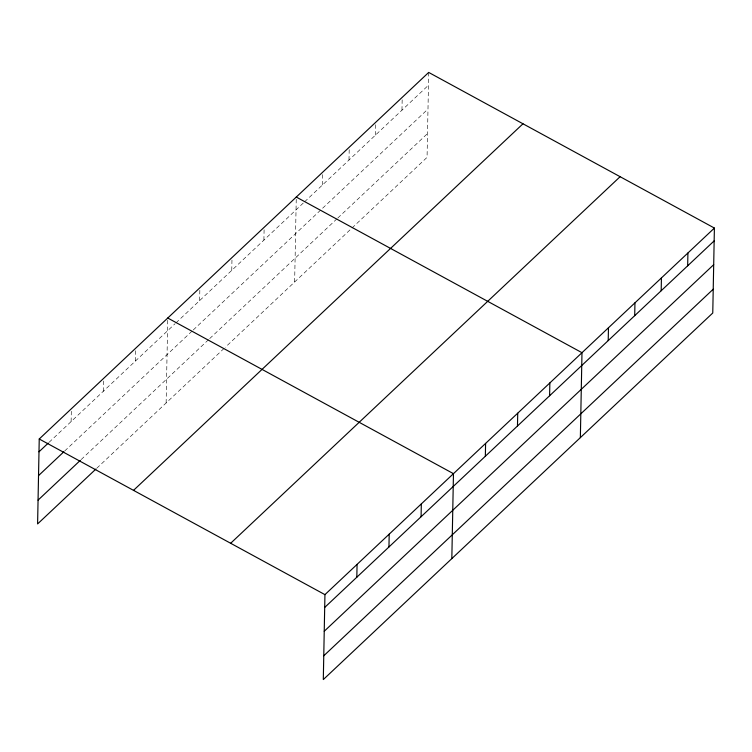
<?xml version="1.0" encoding="UTF-8"?>
<svg xmlns="http://www.w3.org/2000/svg" width="752" height="752" viewBox="0 0 752 752"><rect width="100%" height="100%" fill="white"/><g stroke="black" fill="none" stroke-linecap="round" stroke-linejoin="round"><path stroke-width="0.56" stroke-dasharray="3.76 2.82" d="M71.111 421.581L71.337 409.925M103.25 391.331L103.494 378.51M135.379 361.092L135.623 348.27M166.126 402.969L167.752 318.03M199.637 300.612L199.882 287.79M231.766 270.363L232.011 257.541M263.896 240.123L264.121 228.467M294.643 282L296.279 197.062M322.514 184.954L322.758 172.133M348.994 160.026L349.238 147.204M375.483 135.097L375.727 122.275M401.963 110.168L402.207 97.346M428.696 72.427L427.061 157.365L225.309 347.255M49.134 442.27L175.113 323.689M175.959 322.89L303.714 202.645M304.569 201.837L428.443 85.249M64.738 450.946L192.418 330.777M193.264 329.978L427.991 109.04M81.178 459.547L208.859 339.378M209.705 338.579L336.962 218.794M337.817 217.995L427.521 133.565M96.792 468.223L224.463 348.054"/><path stroke-width="1.13" d="M714.4 228.063L324.939 594.635L323.304 679.573L712.764 313.001L714.4 228.063L428.696 72.427L39.236 438.999L37.6 523.937L95.946 469.022M356.824 577.216L357.068 564.395M388.953 546.977L389.198 534.155M421.082 516.737L421.327 503.915M451.83 558.604L453.465 473.666L167.752 318.03M485.341 456.248L485.595 443.426M517.479 426.008L517.724 413.186M549.609 395.759L549.853 382.937M580.356 437.636L581.982 352.697L296.279 197.062M608.218 340.59L608.462 327.769M634.707 315.671L634.951 302.849M661.187 290.742L661.431 277.92M687.666 265.813L687.92 252.992M38.982 451.82L48.288 443.069M38.531 475.621L63.892 451.745M38.061 500.136L80.332 460.346M133.518 490.36L522.978 123.789M230.657 543.273L620.118 176.701M324.695 607.456L714.156 240.884M324.234 631.257L713.695 264.685M323.764 655.782L713.225 289.2M39.236 438.999L324.939 594.635"/></g></svg>
